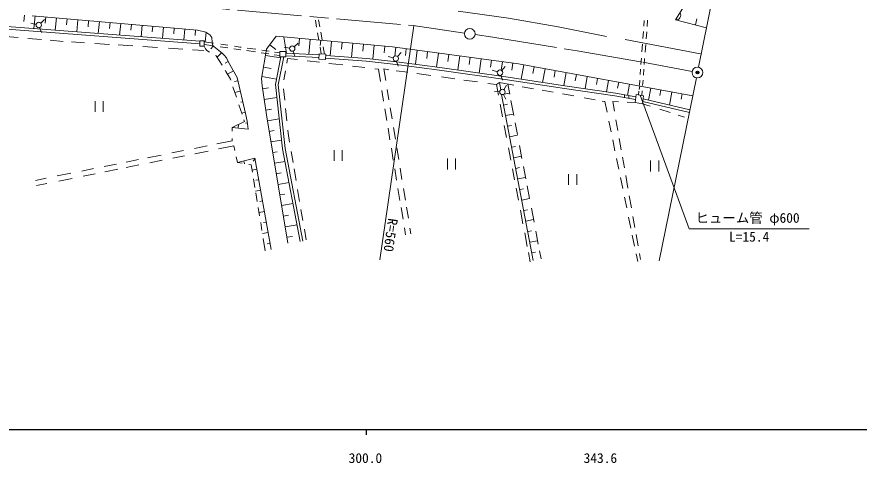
# Model space of a CAD drawing. Units: millimetres, scale not verified. Extents: x 40000 to 680000, y 20000 to 380000.
# Drawn here: x 302935 to 459787, y 198715 to 281833 of the extents above; entities that cross this region are included whole.
import ezdxf
from ezdxf.enums import TextEntityAlignment as Align

# ---------------------------------------------------------------- set-up
doc = ezdxf.new("R2010")
doc.units = ezdxf.units.MM
doc.header["$LTSCALE"] = 1000
doc.header["$PDMODE"] = 32
doc.header["$PDSIZE"] = 500
doc.linetypes.add('CHAIN', pattern=[18.5, 12, -1.5, 3.5, -1.5])
for name, color, linetype, lineweight in [('M-BGD', 7, 'Continuous', 13), ('M-BMK', 2, 'CHAIN', 13), ('M-BMK-SRVR', 3, 'Continuous', 13), ('M-STR-STR3', 7, 'Continuous', 13), ('M-TTL-BAND', 7, 'Continuous', 25), ('M-TTL-TXT', 7, 'Continuous', 13)]:
    doc.layers.add(name, color=color, linetype=linetype, lineweight=lineweight)
doc.layers.add('M-OTRS', color=6, linetype='Continuous')
doc.styles.add('ＭＳ ゴシック', font='')
doc.styles.get('ＭＳ ゴシック').set_extended_font_data('MS Gothic')

msp = doc.modelspace()

# ---------------------------------------------------------------- linework, layer by layer
at = {"layer": 'M-BGD'}
for p, q in [((425576, 281263), (427264, 283921)), ((385105, 282891), (394493, 281583)), ((304229, 280974), (304348, 282166)), ((305807, 282048), (336564, 279359)), ((306109, 279666), (306341, 282001)), ((307382, 280650), (308112, 281340)), ((308216, 280648), (308334, 281827)), ((310099, 279361), (310326, 281653)), ((312204, 280321), (312319, 281479)), ((314088, 279056), (314311, 281304)), ((316191, 279995), (316304, 281130)), ((318077, 278751), (318296, 280956)), ((320178, 279668), (320289, 280782)), ((358526, 281202), (358749, 279908)), ((359125, 281262), (359349, 279961)), ((394493, 281583), (403759, 279953)), ((419701, 280083), (419782, 281138)), ((420299, 280026), (420388, 281198)), ((425576, 281263), (431359, 279799)), ((429570, 281458), (429283, 280325)), ((292011, 280744), (336988, 277305)), ((292011, 280243), (336988, 276804)), ((306532, 280420), (305552, 280630)), ((307182, 279840), (307502, 278890)), ((322067, 278446), (322281, 280608)), ((324165, 279342), (324274, 280433)), ((326056, 278141), (326266, 280259)), ((328153, 279015), (328259, 280085)), ((330045, 277836), (330251, 279911)), ((332140, 278689), (332244, 279736)), ((334035, 277531), (334236, 279562)), ((336127, 278362), (336229, 279388)), ((336564, 279359), (338120, 278951)), ((403759, 279953), (412769, 278164)), ((300851, 278156), (303194, 277961)), ((304958, 277814), (307499, 277603)), ((338017, 277150), (338191, 278910)), ((338120, 278951), (338903, 278499)), ((338903, 278499), (339268, 278011)), ((339268, 278011), (339338, 277141)), ((349416, 275821), (351195, 278207)), ((351195, 278207), (372897, 276240)), ((352630, 278077), (353126, 275069)), ((355418, 276455), (355541, 277813)), ((357283, 274872), (357533, 277633)), ((358927, 278877), (359166, 277486)), ((359518, 278976), (359764, 277550)), ((419529, 277817), (419625, 279083)), ((420124, 277729), (420223, 279030)), ((309167, 277465), (311560, 277266)), ((313107, 277159), (315531, 277003)), ((317437, 276881), (320174, 276706)), ((321802, 276601), (324544, 276426)), ((326404, 276306), (329110, 276133)), ((336988, 277394), (337796, 277394)), ((336988, 276394), (336988, 277394)), ((337796, 276394), (336988, 276394)), ((337796, 277394), (337796, 276394)), ((337796, 277182), (339551, 276928)), ((337796, 276677), (339468, 276435)), ((337935, 276113), (337796, 276394)), ((338070, 275854), (337935, 276113)), ((339070, 275846), (339487, 276388)), ((339338, 277141), (339425, 276498)), ((339425, 276498), (339616, 276289)), ((339616, 276289), (341200, 275071)), ((340800, 276243), (342216, 276038)), ((340893, 276734), (342247, 276539)), ((343454, 276365), (344483, 276216)), ((344483, 276216), (344700, 276185)), ((351164, 275768), (350015, 276624)), ((353722, 276020), (352742, 276210)), ((354572, 276270), (355292, 276960)), ((359392, 276175), (359607, 274924)), ((359438, 276492), (359525, 277452)), ((359987, 276256), (360224, 274881)), ((361270, 274553), (361516, 277272)), ((363391, 275793), (363508, 277091)), ((365260, 274265), (365500, 276911)), ((367377, 275462), (367492, 276730)), ((369247, 273939), (369484, 276550)), ((371363, 275130), (371476, 276369)), ((372897, 276240), (396365, 273079)), ((373310, 274536), (373528, 276155)), ((416220, 277589), (430247, 274969)), ((419339, 275334), (419444, 276716)), ((419933, 275235), (420045, 276702)), ((331162, 276001), (333819, 275831)), ((335630, 275715), (337767, 275578)), ((338322, 275542), (338070, 275854)), ((338322, 275542), (338806, 275269)), ((339927, 274635), (340049, 274567)), ((340049, 274567), (341142, 272826)), ((340217, 274299), (341095, 275176)), ((341200, 275071), (341565, 274705)), ((341565, 274705), (341965, 274183)), ((343347, 275875), (344622, 275691)), ((345699, 275535), (347357, 275296)), ((345836, 276021), (347412, 275793)), ((348438, 275140), (349869, 274933)), ((348516, 270380), (349416, 275821)), ((348525, 275632), (349917, 275431)), ((352072, 274183), (349223, 274654)), ((350874, 274788), (351888, 274641)), ((350930, 275285), (351888, 275147)), ((351888, 275405), (353037, 275405)), ((351888, 274405), (351888, 275405)), ((353037, 275405), (353037, 274405)), ((353037, 275073), (359225, 274780)), ((353037, 274573), (359190, 274281)), ((354382, 275450), (354732, 274510)), ((359167, 273952), (359237, 274950)), ((359237, 274950), (360472, 274863)), ((360472, 274863), (360402, 273866)), ((360455, 274612), (368121, 274058)), ((373832, 274460), (374482, 275220)), ((375291, 274620), (375463, 275895)), ((377143, 273025), (377492, 275621)), ((379254, 274076), (379427, 275361)), ((381110, 272512), (381456, 275087)), ((383217, 273532), (383391, 274827)), ((385068, 271934), (385421, 274553)), ((341751, 273225), (342291, 273523)), ((341965, 274183), (342348, 273418)), ((342348, 273418), (343949, 270512)), ((352115, 274405), (351104, 269209)), ((352625, 274405), (351609, 269188)), ((353037, 274405), (351888, 274405)), ((353191, 273194), (353356, 274095)), ((353356, 274095), (355175, 273877)), ((357027, 273656), (359295, 273385)), ((360402, 273866), (359167, 273952)), ((360420, 274113), (368077, 273560)), ((361057, 273174), (363610, 272869)), ((368077, 273560), (374077, 272924)), ((368121, 274058), (374135, 273421)), ((373032, 274200), (372062, 274450)), ((373173, 273523), (373196, 273690)), ((373652, 273600), (373942, 272640)), ((374077, 272924), (381634, 271930)), ((374135, 273421), (381703, 272425)), ((387180, 272988), (387355, 274293)), ((389026, 271355), (389385, 274019)), ((391142, 272444), (391320, 273759)), ((393133, 271884), (393349, 273485)), ((395105, 271900), (395284, 273224)), ((396365, 273079), (428790, 267116)), ((419159, 272970), (419248, 274144)), ((419757, 272928), (419846, 274088)), ((341730, 271889), (341866, 271672)), ((341866, 271672), (342707, 270225)), ((342160, 271167), (343256, 271771)), ((350283, 272236), (348862, 272471)), ((352627, 270105), (352937, 271803)), ((365438, 272650), (367729, 272376)), ((369600, 272152), (370263, 272073)), ((370263, 272073), (370640, 269779)), ((371268, 272125), (371621, 269977)), ((371268, 272125), (372210, 271994)), ((373592, 271802), (375762, 271500)), ((381634, 271930), (393897, 270138)), ((381703, 272425), (393970, 270633)), ((392422, 271590), (391472, 271880)), ((393232, 271810), (393892, 272560)), ((396872, 270203), (397367, 272895)), ((399032, 271256), (399268, 272545)), ((400832, 269617), (401301, 272171)), ((402974, 270576), (403203, 271822)), ((404791, 269031), (405235, 271448)), ((419015, 271093), (419089, 272059)), ((419610, 270997), (419692, 272068)), ((342707, 270225), (342770, 270038)), ((343456, 269763), (344091, 269913)), ((343949, 270512), (345532, 263813)), ((348593, 269016), (348516, 270380)), ((351307, 270255), (348570, 270708)), ((377413, 271270), (380030, 270906)), ((381992, 270633), (384483, 270287)), ((386153, 270055), (388701, 269700)), ((393052, 270960), (393342, 270010)), ((393897, 270138), (404929, 268505)), ((393970, 270633), (405003, 269000)), ((406916, 269896), (407137, 271098)), ((408750, 268444), (409169, 270724)), ((410858, 269216), (411071, 270375)), ((412709, 267857), (413103, 270001)), ((418865, 269120), (418937, 270069)), ((419463, 269074), (419538, 270058)), ((343182, 268795), (343811, 266902)), ((349414, 263560), (348593, 269016)), ((349815, 268594), (348685, 268404)), ((351104, 269209), (352428, 257247)), ((351609, 269188), (352923, 257321)), ((352833, 266286), (352615, 268449)), ((371899, 268282), (372213, 266368)), ((390651, 269429), (392252, 269206)), ((392252, 269206), (392790, 269586)), ((392252, 269206), (392620, 267267)), ((392790, 269586), (395457, 269107)), ((392790, 269586), (393048, 268231)), ((393612, 268270), (394102, 269140)), ((394371, 269302), (394728, 267427)), ((397032, 268824), (399121, 268449)), ((404929, 268505), (414321, 267113)), ((405003, 269000), (414402, 267606)), ((414800, 268537), (415005, 269651)), ((416655, 267196), (417037, 269278)), ((418820, 268284), (418939, 268928)), ((420560, 266316), (420971, 268554)), ((343537, 267727), (344551, 267966)), ((351368, 266826), (348982, 266426)), ((370916, 268096), (371240, 266124)), ((392862, 267860), (391862, 267910)), ((393212, 267367), (399086, 236469)), ((393572, 267390), (394002, 266480)), ((394685, 267649), (393684, 267459)), ((400742, 268158), (402821, 267784)), ((404553, 267473), (406670, 267093)), ((408572, 266751), (410641, 266379)), ((414321, 267113), (418143, 266418)), ((414402, 267606), (418223, 266911)), ((416088, 267299), (416088, 266791)), ((416888, 267154), (416888, 266646)), ((418294, 267357), (418057, 265876)), ((419650, 267140), (418294, 267357)), ((418725, 267288), (418780, 268005)), ((419320, 267193), (419387, 268076)), ((419413, 265659), (419650, 267140)), ((422684, 267177), (422873, 268205)), ((424460, 265406), (424905, 267831)), ((426626, 266497), (426807, 267481)), ((317528, 264146), (317528, 266146)), ((319028, 266146), (319028, 264146)), ((344288, 265465), (344874, 263697)), ((344615, 265926), (345011, 266020)), ((392941, 265578), (393389, 263227)), ((394331, 265546), (393585, 265404)), ((394953, 266242), (395484, 263447)), ((411944, 266145), (412439, 266056)), ((412439, 266056), (412842, 264094)), ((413894, 266078), (414214, 264256)), ((413894, 266078), (414971, 266026)), ((416616, 265946), (418057, 265876)), ((418057, 265876), (419413, 265659)), ((419413, 265659), (420885, 265191)), ((419476, 266055), (428165, 264029)), ((419555, 266550), (428264, 264519)), ((344802, 263915), (345471, 264073)), ((345532, 263813), (345846, 262386)), ((350344, 264626), (349265, 264445)), ((353421, 239708), (349414, 263560)), ((353216, 262492), (352989, 264738)), ((371472, 264710), (371826, 262557)), ((372462, 264858), (372796, 262821)), ((395432, 263720), (393959, 263439)), ((422669, 264623), (424602, 264007)), ((426099, 263530), (427286, 263152)), ((345332, 262317), (343044, 261207)), ((345223, 262646), (345332, 262317)), ((345525, 262031), (345881, 262115)), ((345846, 262386), (346037, 260925)), ((351808, 262844), (349596, 262473)), ((395740, 262100), (396158, 259905)), ((413190, 262395), (413596, 260420)), ((414495, 262656), (414849, 260637)), ((343044, 261207), (343034, 260540)), ((346037, 260925), (343044, 261207)), ((344204, 261770), (344141, 261103)), ((350873, 260659), (349928, 260500)), ((353447, 260195), (353394, 260720)), ((372060, 261131), (372417, 258959)), ((373060, 261213), (373419, 259029)), ((393695, 261617), (394127, 259345)), ((395076, 261616), (394332, 261475)), ((343013, 259152), (343007, 258753)), ((352249, 258862), (350259, 258528)), ((353733, 258503), (353447, 260195)), ((396180, 259790), (394706, 259510)), ((413896, 258954), (414318, 256901)), ((415107, 259165), (415479, 257042)), ((335990, 257340), (338366, 257818)), ((340164, 258180), (343007, 258753)), ((340478, 257223), (343329, 257797)), ((343329, 257797), (343530, 256921)), ((352428, 257247), (355706, 239987)), ((352923, 257321), (356198, 240080)), ((372676, 257385), (373041, 255160)), ((373677, 257462), (374040, 255251)), ((394493, 257418), (394931, 255112)), ((395821, 257686), (395080, 257545)), ((396539, 257902), (397001, 255469)), ((327290, 255588), (329785, 256091)), ((331804, 256497), (333981, 256935)), ((331957, 255508), (334150, 255949)), ((336071, 256336), (338570, 256839)), ((343800, 255738), (344035, 254708)), ((351440, 256698), (350590, 256556)), ((354369, 254733), (354031, 256732)), ((362012, 254996), (362012, 256996)), ((363512, 256996), (363512, 254996)), ((396927, 255860), (395453, 255580)), ((415718, 255678), (416066, 253693)), ((319175, 253954), (321484, 254419)), ((323298, 254785), (325581, 255244)), ((323319, 253769), (325681, 254244)), ((327672, 254645), (330000, 255114)), ((344035, 254708), (347281, 255540)), ((344035, 254708), (344920, 254559)), ((345357, 254485), (345222, 255012)), ((346119, 254356), (346592, 254277)), ((346592, 254277), (346814, 252911)), ((347296, 255454), (346959, 254981)), ((347281, 255540), (350297, 238480)), ((352872, 254911), (350922, 254583)), ((383110, 253423), (383110, 255423)), ((384610, 255423), (384610, 253423)), ((414617, 255444), (415017, 253493)), ((420958, 253053), (420958, 255053)), ((422458, 255053), (422458, 253053)), ((310468, 252201), (313006, 252713)), ((315034, 253121), (317211, 253559)), ((315291, 252152), (317512, 252600)), ((319318, 252963), (321761, 253455)), ((346750, 253307), (347648, 253465)), ((352140, 252760), (351253, 252611)), ((354939, 251352), (354571, 253533)), ((373307, 253542), (373656, 251415)), ((374298, 253680), (374653, 251518)), ((395231, 253535), (395624, 251470)), ((396566, 253756), (395827, 253615)), ((397290, 253948), (397721, 251680)), ((405690, 250554), (405690, 252554)), ((407190, 252554), (407190, 250554)), ((306400, 251383), (308388, 251783)), ((310779, 251244), (313238, 251739)), ((347019, 251658), (347283, 250036)), ((347462, 251402), (347996, 251496)), ((353618, 250980), (351584, 250639)), ((397674, 251931), (396200, 251651)), ((415336, 251937), (415763, 249858)), ((416314, 252283), (416725, 249941)), ((306598, 250402), (308522, 250790)), ((347394, 249358), (348344, 249526)), ((355598, 247447), (355218, 249699)), ((373909, 249875), (374275, 247650)), ((374926, 249853), (375279, 247704)), ((395912, 249952), (396345, 247676)), ((397310, 249826), (396574, 249686)), ((397973, 250357), (398422, 247996)), ((347445, 249046), (347701, 247474)), ((352840, 248822), (351916, 248666)), ((398421, 248001), (396947, 247721)), ((416094, 248245), (416504, 246244)), ((416980, 248485), (417372, 246250)), ((347892, 246304), (348145, 244750)), ((348158, 247463), (348692, 247557)), ((354365, 247050), (352247, 246694)), ((374493, 246323), (374847, 244168)), ((375492, 246411), (375837, 244311)), ((348038, 245410), (349040, 245588)), ((353541, 244883), (352579, 244722)), ((356196, 243904), (355847, 245972)), ((396696, 245830), (397180, 243285)), ((398055, 245896), (397321, 245756)), ((398763, 246201), (399254, 243618)), ((348342, 243543), (348583, 242067)), ((348855, 243524), (349388, 243618)), ((399168, 244072), (397694, 243791)), ((416852, 244548), (417278, 242474)), ((417652, 244653), (418007, 242628)), ((348681, 241462), (349737, 241649)), ((355111, 243119), (352910, 242749)), ((356804, 240296), (356471, 242271)), ((375118, 242515), (375328, 241236)), ((376134, 242504), (376315, 241398)), ((397504, 241581), (397979, 239083)), ((398800, 241966), (398068, 241827)), ((399581, 241900), (400038, 239495)), ((348832, 240542), (349205, 238251)), ((354241, 240945), (353241, 240777)), ((399915, 240142), (398441, 239862)), ((417546, 241166), (417961, 239143)), ((418240, 241302), (418614, 239168)), ((349551, 239585), (350085, 239679)), ((398198, 237929), (398521, 236232)), ((399545, 238036), (398815, 237897)), ((400270, 238275), (400560, 236748)), ((418260, 237686), (418544, 236301)), ((418858, 237777), (419052, 236673))]:
    msp.add_line(p, q, dxfattribs=at)
for centre in [(307019, 280312), (354217, 275925), (373511, 274078), (392905, 271439), (393364, 267843)]:
    msp.add_circle(centre, 500, dxfattribs=at)
msp.add_arc((425686, 282126), 870, 262.7474, 32.41047, dxfattribs=at)
at = {"layer": 'M-BMK'}
for p, q in [((288735, 287985), (376719, 280207)), ((376719, 280207), (386293, 278818)), ((388272, 278530), (391561, 278053)), ((391561, 278053), (407251, 275476)), ((407251, 275476), (419506, 273414)), ((419506, 273414), (428687, 271645))]:
    msp.add_line(p, q, dxfattribs=at)
at = {"layer": 'M-BMK-SRVR'}
for p, q in [((439525, 320125), (429867, 272435)), ((429470, 270475), (422570, 236403))]:
    msp.add_line(p, q, dxfattribs=at)
for centre in [(387282, 278674), (429669, 271455)]:
    msp.add_circle(centre, 1000, dxfattribs=at)
at = {"layer": 'M-OTRS'}
msp.add_point((429670, 271479), dxfattribs=at)
at = {"layer": 'M-STR-STR3'}
for p, q in [((418979, 267248), (428151, 242355)), ((428151, 242355), (450488, 242355))]:
    msp.add_line(p, q, dxfattribs=at)
at = {"layer": 'M-TTL-BAND'}
for p, q in [((40000, 205000), (579000, 205000)), ((368000, 205000), (368000, 204000))]:
    msp.add_line(p, q, dxfattribs=at)
at = {"layer": 'M-TTL-TXT'}
msp.add_line((370545, 236596), (376873, 280185), dxfattribs=at)

# ---------------------------------------------------------------- texts
at = {"layer": 'M-STR-STR3', "style": 'ＭＳ ゴシック'}
for s, p in [('ヒューム管 φ600', (429319, 242929)), ('L=15.4', (435569, 239416))]:
    msp.add_text(s, height=1833, dxfattribs=at).set_placement(p, align=Align.BOTTOM_LEFT)
at = {"layer": 'M-TTL-BAND', "style": 'ＭＳ ゴシック'}
for s, p in [('300.0', (367844, 198195)), ('343.6', (411600, 198195))]:
    msp.add_text(s, height=1833, dxfattribs=at).set_placement(p, align=Align.BOTTOM_CENTER)
at = {"layer": 'M-TTL-TXT', "style": 'ＭＳ ゴシック'}
msp.add_text('R=560', height=1833, rotation=262.038, dxfattribs=at).set_placement((372992, 244273), align=Align.MIDDLE_LEFT)

doc.saveas('drawing.dxf')
